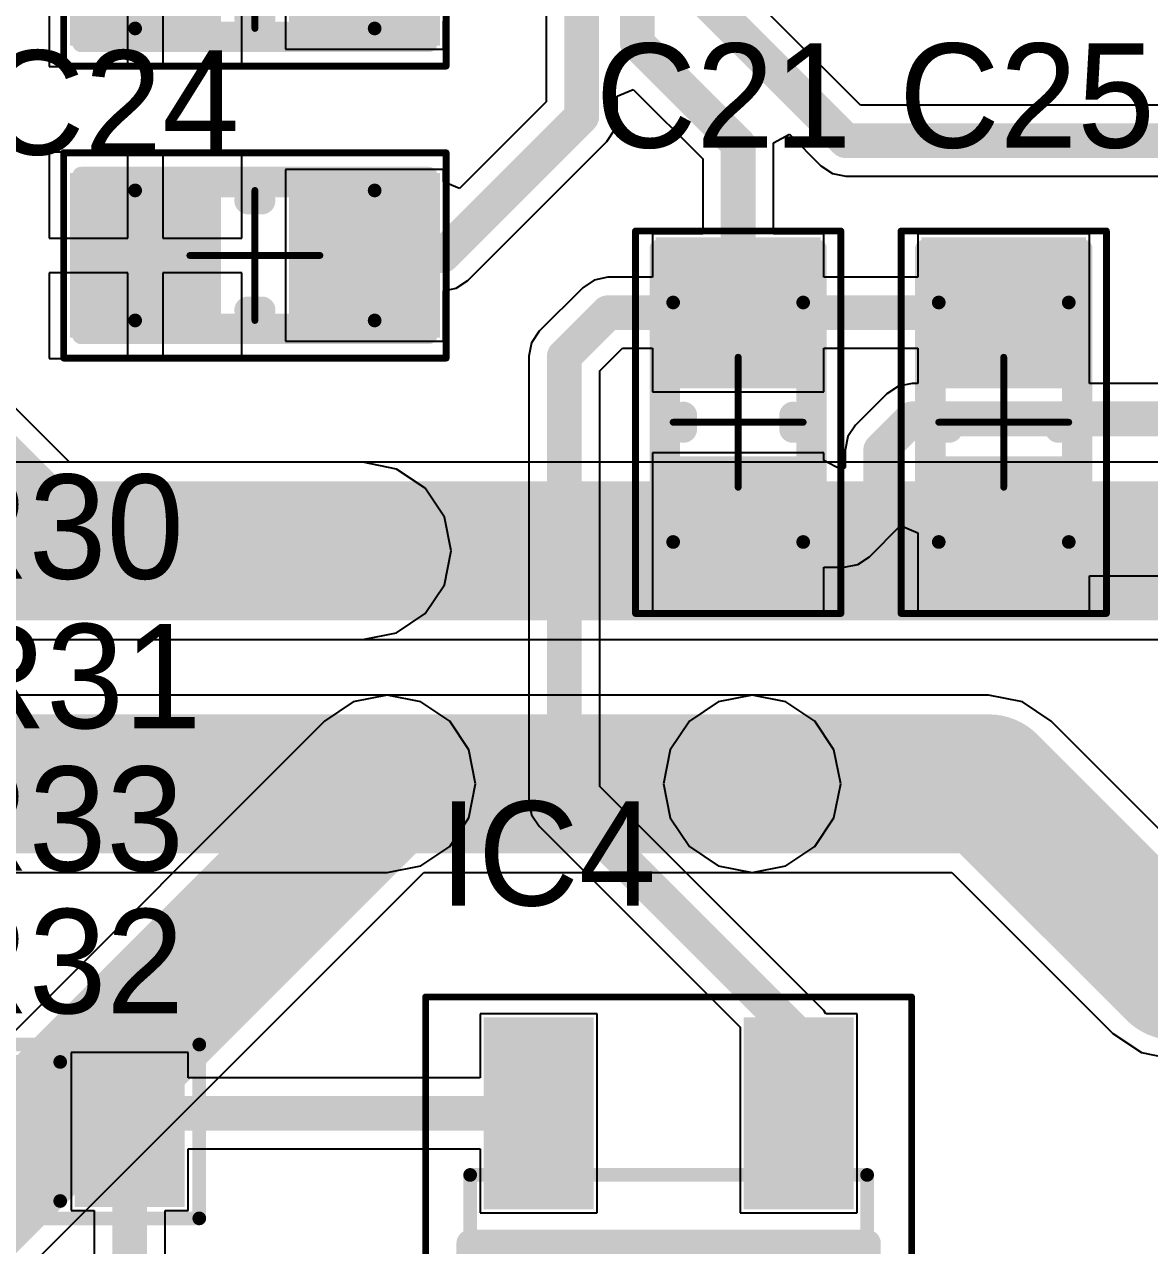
# Model space of a CAD drawing. Header units: millimetres. Extents: x 3.76 to 6.92, y 1.08 to 2.74.
# Drawn here: x 6.0237 to 6.3473, y 1.3102 to 1.6615 of the extents above; entities that cross this region are included whole.
import ezdxf

# ---------------------------------------------------------------- set-up
doc = ezdxf.new("R2010")
doc.units = ezdxf.units.MM
doc.header["$MEASUREMENT"] = 0
for name, color, linetype in [('BottomLayer', 5, 'Continuous'), ('Mechanical13', 56, 'Continuous'), ('Mechanical15', 56, 'Continuous'), ('MultiLayer', 9, 'Continuous'), ('TopLayer', 1, 'Continuous'), ('TopOverlay', 2, 'Continuous'), ('TopPaste', 8, 'Continuous'), ('TopSolder', 216, 'Continuous'), ('ViaHoleLayer', 16, 'Continuous')]:
    doc.layers.add(name, color=color, linetype=linetype)

# ---------------------------------------------------------------- blocks, each defined once
blk = doc.blocks.new('SOT95P280X145_5N_4')
at = {"layer": 'Mechanical13', "const_width": 0.00394}
for points in [[(-0.0315, 0.05709), (0.0315, 0.05709)], [(-0.0315, 0.05709), (-0.0315, -0.05709)], [(0.00591, 0.05709), (-0.0315, 0.01969)], [(0.0315, 0.05709), (0.0315, -0.05709)], [(-0.0315, -0.05709), (0.0315, -0.05709)]]:
    blk.add_lwpolyline(points, dxfattribs=at)
at = {"layer": 'Mechanical13', "const_width": 0.00197}
for points in [[(-0.03248, 0.05709, 1), (-0.03051, 0.05709, 1)], [(-0.03248, 0.05709, 1), (-0.03051, 0.05709, 1)], [(0.00492, 0.05709, 1), (0.00689, 0.05709, 1)], [(0.03051, 0.05709, 1), (0.03248, 0.05709, 1)], [(0.03051, 0.05709, 1), (0.03248, 0.05709, 1)], [(-0.03248, 0.01969, 1), (-0.03051, 0.01969, 1)], [(-0.03248, -0.05709, 1), (-0.03051, -0.05709, 1)], [(-0.03248, -0.05709, 1), (-0.03051, -0.05709, 1)], [(0.03051, -0.05709, 1), (0.03248, -0.05709, 1)], [(0.03051, -0.05709, 1), (0.03248, -0.05709, 1)]]:
    blk.add_lwpolyline(points, format="xyb", close=True, dxfattribs=at)
at = {"layer": 'Mechanical15', "const_width": 0.00197}
for points in [[(-0.08268, 0.06988), (0.08268, 0.06988)], [(-0.08268, 0.06988), (-0.08268, -0.06988)], [(0.08268, 0.06988), (0.08268, -0.06988)], [(-0.08268, -0.06988), (0.08268, -0.06988)]]:
    blk.add_lwpolyline(points, dxfattribs=at)
at = {"layer": 'Mechanical15', "const_width": 0.000984}
for points in [[(-0.08317, 0.06988, 1), (-0.08219, 0.06988, 1)], [(-0.08317, 0.06988, 1), (-0.08219, 0.06988, 1)], [(0.08219, 0.06988, 1), (0.08317, 0.06988, 1)], [(0.08219, 0.06988, 1), (0.08317, 0.06988, 1)], [(-0.08317, -0.06988, 1), (-0.08219, -0.06988, 1)], [(-0.08317, -0.06988, 1), (-0.08219, -0.06988, 1)], [(0.08219, -0.06988, 1), (0.08317, -0.06988, 1)], [(0.08219, -0.06988, 1), (0.08317, -0.06988, 1)]]:
    blk.add_lwpolyline(points, format="xyb", close=True, dxfattribs=at)
at = {"layer": 'TopLayer'}
for points in [[(-0.07283, 0.02559), (-0.02559, 0.02559), (-0.07283, 0.04921), (-0.02559, 0.04921)], [(0.02559, 0.02559), (0.07283, 0.02559), (0.02559, 0.04921), (0.07283, 0.04921)], [(-0.07283, -0.01181), (-0.02559, -0.01181), (-0.07283, 0.01181), (-0.02559, 0.01181)], [(-0.07283, -0.04921), (-0.02559, -0.04921), (-0.07283, -0.02559), (-0.02559, -0.02559)], [(0.02559, -0.04921), (0.07283, -0.04921), (0.02559, -0.02559), (0.07283, -0.02559)]]:
    blk.add_solid(points, dxfattribs=at)
at = {"layer": 'TopOverlay', "const_width": 0.00787}
for points in [[(-0.07283, 0.05906), (-0.02559, 0.05906)], [(-0.01181, 0.05709), (0.01181, 0.05709)], [(-0.01181, 0.05709), (-0.01181, -0.05709)], [(0.01181, 0.05709), (0.01181, -0.05709)], [(-0.01181, -0.05709), (0.01181, -0.05709)]]:
    blk.add_lwpolyline(points, dxfattribs=at)
at = {"layer": 'TopOverlay', "const_width": 0.00394}
for points in [[(-0.0748, 0.05906, 1), (-0.07087, 0.05906, 1)], [(-0.02756, 0.05906, 1), (-0.02362, 0.05906, 1)], [(-0.01378, 0.05709, 1), (-0.00984, 0.05709, 1)], [(-0.01378, 0.05709, 1), (-0.00984, 0.05709, 1)], [(0.00984, 0.05709, 1), (0.01378, 0.05709, 1)], [(0.00984, 0.05709, 1), (0.01378, 0.05709, 1)], [(-0.01378, -0.05709, 1), (-0.00984, -0.05709, 1)], [(-0.01378, -0.05709, 1), (-0.00984, -0.05709, 1)], [(0.00984, -0.05709, 1), (0.01378, -0.05709, 1)], [(0.00984, -0.05709, 1), (0.01378, -0.05709, 1)]]:
    blk.add_lwpolyline(points, format="xyb", close=True, dxfattribs=at)
at = {"layer": 'TopPaste'}
for points in [[(-0.07283, 0.02559), (-0.02559, 0.02559), (-0.07283, 0.04921), (-0.02559, 0.04921)], [(0.02559, 0.02559), (0.07283, 0.02559), (0.02559, 0.04921), (0.07283, 0.04921)], [(-0.07283, -0.01181), (-0.02559, -0.01181), (-0.07283, 0.01181), (-0.02559, 0.01181)], [(-0.07283, -0.04921), (-0.02559, -0.04921), (-0.07283, -0.02559), (-0.02559, -0.02559)], [(0.02559, -0.04921), (0.07283, -0.04921), (0.02559, -0.02559), (0.07283, -0.02559)]]:
    blk.add_solid(points, dxfattribs=at)
at = {"layer": 'TopSolder'}
for points in [[(-0.07683, 0.02159), (-0.02159, 0.02159), (-0.07683, 0.05321), (-0.02159, 0.05321)], [(0.02159, 0.02159), (0.07683, 0.02159), (0.02159, 0.05321), (0.07683, 0.05321)], [(-0.07683, -0.01581), (-0.02159, -0.01581), (-0.07683, 0.01581), (-0.02159, 0.01581)], [(-0.07683, -0.05321), (-0.02159, -0.05321), (-0.07683, -0.02159), (-0.02159, -0.02159)], [(0.02159, -0.05321), (0.07683, -0.05321), (0.02159, -0.02159), (0.07683, -0.02159)]]:
    blk.add_solid(points, dxfattribs=at)
blk = doc.blocks.new('RES_SMD_0603_13')
at = {"layer": 'TopLayer'}
for points in [[(-0.04681, -0.01772), (-0.02319, -0.01772), (-0.04681, 0.01772), (-0.02319, 0.01772)], [(0.02468, -0.01771), (0.0483, -0.01771), (0.02468, 0.01772), (0.0483, 0.01772)]]:
    blk.add_solid(points, dxfattribs=at)
at = {"layer": 'TopOverlay', "const_width": 0.00394}
for points in [[(0.055, 0.025), (-0.055, 0.025)], [(-0.055, 0.025), (-0.055, -0.025)], [(0.055, 0.025), (0.055, -0.025)], [(0.015, 0.02), (-0.015, 0.02)], [(-0.015, 0.02), (-0.015, -0.02)], [(0.015, 0.02), (0.015, -0.02)], [(0.015, -0.02), (-0.015, -0.02)], [(0.035, -0.025), (-0.055, -0.025)], [(0.055, -0.025), (0.035, -0.025)]]:
    blk.add_lwpolyline(points, dxfattribs=at)
at = {"layer": 'TopOverlay', "const_width": 0.00197}
for points in [[(-0.05599, 0.025, 1), (-0.05402, 0.025, 1)], [(-0.05599, 0.025, 1), (-0.05402, 0.025, 1)], [(0.05401, 0.025, 1), (0.05598, 0.025, 1)], [(0.05401, 0.025, 1), (0.05598, 0.025, 1)], [(-0.01599, 0.02, 1), (-0.01402, 0.02, 1)], [(-0.01599, 0.02, 1), (-0.01402, 0.02, 1)], [(0.01401, 0.02, 1), (0.01598, 0.02, 1)], [(0.01401, 0.02, 1), (0.01598, 0.02, 1)], [(-0.01599, -0.02, 1), (-0.01402, -0.02, 1)], [(-0.01599, -0.02, 1), (-0.01402, -0.02, 1)], [(0.01401, -0.02, 1), (0.01598, -0.02, 1)], [(0.01401, -0.02, 1), (0.01598, -0.02, 1)], [(-0.05599, -0.025, 1), (-0.05402, -0.025, 1)], [(-0.05599, -0.025, 1), (-0.05402, -0.025, 1)], [(0.03401, -0.025, 1), (0.03598, -0.025, 1)], [(0.03401, -0.025, 1), (0.03598, -0.025, 1)], [(0.05401, -0.025, 1), (0.05598, -0.025, 1)], [(0.05401, -0.025, 1), (0.05598, -0.025, 1)]]:
    blk.add_lwpolyline(points, format="xyb", close=True, dxfattribs=at)
at = {"layer": 'TopPaste'}
for points in [[(-0.04681, -0.01772), (-0.02319, -0.01772), (-0.04681, 0.01772), (-0.02319, 0.01772)], [(0.02468, -0.01771), (0.0483, -0.01771), (0.02468, 0.01772), (0.0483, 0.01772)]]:
    blk.add_solid(points, dxfattribs=at)
at = {"layer": 'TopSolder'}
for points in [[(-0.05081, -0.02172), (-0.01919, -0.02172), (-0.05081, 0.02172), (-0.01919, 0.02172)], [(0.02068, -0.02171), (0.0523, -0.02171), (0.02068, 0.02172), (0.0523, 0.02172)]]:
    blk.add_solid(points, dxfattribs=at)
blk = doc.blocks.new('CN_SMD_0603_57')
at = {"layer": 'Mechanical13', "const_width": 0.00394}
for points in [[(-0.03445, -0.0187), (-0.03445, 0.0187)], [(0.03445, 0.0187), (-0.03445, 0.0187)], [(0.03445, -0.0187), (0.03445, 0.0187)], [(0.03445, -0.0187), (-0.03445, -0.0187)]]:
    blk.add_lwpolyline(points, dxfattribs=at)
at = {"layer": 'Mechanical13', "const_width": 0.00197}
for points in [[(-0.03543, 0.0187, 1), (-0.03346, 0.0187, 1)], [(-0.03543, 0.0187, 1), (-0.03346, 0.0187, 1)], [(0.03346, 0.0187, 1), (0.03543, 0.0187, 1)], [(0.03346, 0.0187, 1), (0.03543, 0.0187, 1)], [(-0.03543, -0.0187, 1), (-0.03346, -0.0187, 1)], [(-0.03543, -0.0187, 1), (-0.03346, -0.0187, 1)], [(0.03346, -0.0187, 1), (0.03543, -0.0187, 1)], [(0.03346, -0.0187, 1), (0.03543, -0.0187, 1)]]:
    blk.add_lwpolyline(points, format="xyb", close=True, dxfattribs=at)
at = {"layer": 'Mechanical15', "const_width": 0.00197}
for points in [[(-0.055, -0.02953), (-0.055, 0.02953)], [(0.055, 0.02953), (-0.055, 0.02953)], [(0.055, -0.02953), (0.055, 0.02953)], [(0, -0.0187), (0, 0.0187)], [(0.0187, 0), (-0.0187, 0)], [(0.055, -0.02953), (-0.055, -0.02953)]]:
    blk.add_lwpolyline(points, dxfattribs=at)
at = {"layer": 'Mechanical15', "const_width": 0.000984}
for points in [[(-0.05549, 0.02953, 1), (-0.05451, 0.02953, 1)], [(-0.05549, 0.02953, 1), (-0.05451, 0.02953, 1)], [(0.05451, 0.02953, 1), (0.05549, 0.02953, 1)], [(0.05451, 0.02953, 1), (0.05549, 0.02953, 1)], [(-0.00049, 0.0187, 1), (0.00049, 0.0187, 1)], [(-0.01919, 0, 1), (-0.01821, 0, 1)], [(0.01821, 0, 1), (0.01919, 0, 1)], [(-0.00049, -0.0187, 1), (0.00049, -0.0187, 1)], [(-0.05549, -0.02953, 1), (-0.05451, -0.02953, 1)], [(-0.05549, -0.02953, 1), (-0.05451, -0.02953, 1)], [(0.05451, -0.02953, 1), (0.05549, -0.02953, 1)], [(0.05451, -0.02953, 1), (0.05549, -0.02953, 1)]]:
    blk.add_lwpolyline(points, format="xyb", close=True, dxfattribs=at)
at = {"layer": 'TopLayer'}
for points in [[(-0.01378, -0.01969), (-0.01378, 0.01969), (-0.04921, -0.01969), (-0.04921, 0.01969)], [(0.04921, -0.01969), (0.04921, 0.01969), (0.01378, -0.01969), (0.01378, 0.01969)]]:
    blk.add_solid(points, dxfattribs=at)
at = {"layer": 'TopOverlay'}
for points, const_width in [([(-0.05, -0.023), (-0.05, 0.023)], 0.005), ([(0.05, 0.023), (-0.05, 0.023)], 0.005), ([(0.05, -0.023), (0.05, 0.023)], 0.005), ([(0.00197, 0.01575), (-0.00197, 0.01575)], 0.00787), ([(0.00197, -0.01575), (-0.00197, -0.01575)], 0.00787), ([(0.05, -0.023), (-0.05, -0.023)], 0.005)]:
    blk.add_lwpolyline(points, dxfattribs=dict(at, const_width=const_width))
for points, const_width in [([(-0.05125, 0.023, 1), (-0.04875, 0.023, 1)], 0.0025), ([(-0.05125, 0.023, 1), (-0.04875, 0.023, 1)], 0.0025), ([(0.04875, 0.023, 1), (0.05125, 0.023, 1)], 0.0025), ([(0.04875, 0.023, 1), (0.05125, 0.023, 1)], 0.0025), ([(-0.00394, 0.01575, 1), (0, 0.01575, 1)], 0.00394), ([(0, 0.01575, 1), (0.00394, 0.01575, 1)], 0.00394), ([(-0.00394, -0.01575, 1), (0, -0.01575, 1)], 0.00394), ([(0, -0.01575, 1), (0.00394, -0.01575, 1)], 0.00394), ([(-0.05125, -0.023, 1), (-0.04875, -0.023, 1)], 0.0025), ([(-0.05125, -0.023, 1), (-0.04875, -0.023, 1)], 0.0025), ([(0.04875, -0.023, 1), (0.05125, -0.023, 1)], 0.0025), ([(0.04875, -0.023, 1), (0.05125, -0.023, 1)], 0.0025)]:
    blk.add_lwpolyline(points, format="xyb", close=True, dxfattribs=dict(at, const_width=const_width))
at = {"layer": 'TopPaste'}
for points in [[(-0.01378, -0.01969), (-0.01378, 0.01969), (-0.04921, -0.01969), (-0.04921, 0.01969)], [(0.04921, -0.01969), (0.04921, 0.01969), (0.01378, -0.01969), (0.01378, 0.01969)]]:
    blk.add_solid(points, dxfattribs=at)
at = {"layer": 'TopSolder'}
for points in [[(-0.00978, -0.02369), (-0.00978, 0.02369), (-0.05321, -0.02369), (-0.05321, 0.02369)], [(0.05321, -0.02369), (0.05321, 0.02369), (0.00978, -0.02369), (0.00978, 0.02369)]]:
    blk.add_solid(points, dxfattribs=at)
blk = doc.blocks.new('CN_SMD_0603_58')
at = {"layer": 'Mechanical13', "const_width": 0.00394}
for points in [[(-0.03445, 0.0187), (-0.03445, -0.0187)], [(0.03445, 0.0187), (-0.03445, 0.0187)], [(0.03445, 0.0187), (0.03445, -0.0187)], [(0.03445, -0.0187), (-0.03445, -0.0187)]]:
    blk.add_lwpolyline(points, dxfattribs=at)
at = {"layer": 'Mechanical13', "const_width": 0.00197}
for points in [[(-0.03543, 0.0187, 1), (-0.03346, 0.0187, 1)], [(-0.03543, 0.0187, 1), (-0.03346, 0.0187, 1)], [(0.03346, 0.0187, 1), (0.03543, 0.0187, 1)], [(0.03346, 0.0187, 1), (0.03543, 0.0187, 1)], [(-0.03543, -0.0187, 1), (-0.03346, -0.0187, 1)], [(-0.03543, -0.0187, 1), (-0.03346, -0.0187, 1)], [(0.03346, -0.0187, 1), (0.03543, -0.0187, 1)], [(0.03346, -0.0187, 1), (0.03543, -0.0187, 1)]]:
    blk.add_lwpolyline(points, format="xyb", close=True, dxfattribs=at)
at = {"layer": 'Mechanical15', "const_width": 0.00197}
for points in [[(-0.055, 0.02953), (-0.055, -0.02953)], [(0.055, 0.02953), (-0.055, 0.02953)], [(0.055, 0.02953), (0.055, -0.02953)], [(0, 0.0187), (0, -0.0187)], [(0.0187, 0), (-0.0187, 0)], [(0.055, -0.02953), (-0.055, -0.02953)]]:
    blk.add_lwpolyline(points, dxfattribs=at)
at = {"layer": 'Mechanical15', "const_width": 0.000984}
for points in [[(-0.05549, 0.02953, 1), (-0.05451, 0.02953, 1)], [(-0.05549, 0.02953, 1), (-0.05451, 0.02953, 1)], [(0.05451, 0.02953, 1), (0.05549, 0.02953, 1)], [(0.05451, 0.02953, 1), (0.05549, 0.02953, 1)], [(-0.00049, 0.0187, 1), (0.00049, 0.0187, 1)], [(-0.01919, 0, 1), (-0.01821, 0, 1)], [(0.01821, 0, 1), (0.01919, 0, 1)], [(-0.00049, -0.0187, 1), (0.00049, -0.0187, 1)], [(-0.05549, -0.02953, 1), (-0.05451, -0.02953, 1)], [(-0.05549, -0.02953, 1), (-0.05451, -0.02953, 1)], [(0.05451, -0.02953, 1), (0.05549, -0.02953, 1)], [(0.05451, -0.02953, 1), (0.05549, -0.02953, 1)]]:
    blk.add_lwpolyline(points, format="xyb", close=True, dxfattribs=at)
at = {"layer": 'TopLayer'}
for points in [[(-0.01378, -0.01969), (-0.01378, 0.01969), (-0.04921, -0.01969), (-0.04921, 0.01969)], [(0.04921, -0.01969), (0.04921, 0.01969), (0.01378, -0.01969), (0.01378, 0.01969)]]:
    blk.add_solid(points, dxfattribs=at)
at = {"layer": 'TopOverlay'}
for points, const_width in [([(-0.05, 0.023), (-0.05, -0.023)], 0.005), ([(0.05, 0.023), (-0.05, 0.023)], 0.005), ([(0.05, 0.023), (0.05, -0.023)], 0.005), ([(0.00197, 0.01575), (-0.00197, 0.01575)], 0.00787), ([(0.00197, -0.01575), (-0.00197, -0.01575)], 0.00787), ([(0.05, -0.023), (-0.05, -0.023)], 0.005)]:
    blk.add_lwpolyline(points, dxfattribs=dict(at, const_width=const_width))
for points, const_width in [([(-0.05125, 0.023, 1), (-0.04875, 0.023, 1)], 0.0025), ([(-0.05125, 0.023, 1), (-0.04875, 0.023, 1)], 0.0025), ([(0.04875, 0.023, 1), (0.05125, 0.023, 1)], 0.0025), ([(0.04875, 0.023, 1), (0.05125, 0.023, 1)], 0.0025), ([(-0.00394, 0.01575, 1), (0, 0.01575, 1)], 0.00394), ([(0, 0.01575, 1), (0.00394, 0.01575, 1)], 0.00394), ([(-0.00394, -0.01575, 1), (0, -0.01575, 1)], 0.00394), ([(0, -0.01575, 1), (0.00394, -0.01575, 1)], 0.00394), ([(-0.05125, -0.023, 1), (-0.04875, -0.023, 1)], 0.0025), ([(-0.05125, -0.023, 1), (-0.04875, -0.023, 1)], 0.0025), ([(0.04875, -0.023, 1), (0.05125, -0.023, 1)], 0.0025), ([(0.04875, -0.023, 1), (0.05125, -0.023, 1)], 0.0025)]:
    blk.add_lwpolyline(points, format="xyb", close=True, dxfattribs=dict(at, const_width=const_width))
at = {"layer": 'TopPaste'}
for points in [[(-0.01378, -0.01969), (-0.01378, 0.01969), (-0.04921, -0.01969), (-0.04921, 0.01969)], [(0.04921, -0.01969), (0.04921, 0.01969), (0.01378, -0.01969), (0.01378, 0.01969)]]:
    blk.add_solid(points, dxfattribs=at)
at = {"layer": 'TopSolder'}
for points in [[(-0.00978, -0.02369), (-0.00978, 0.02369), (-0.05321, -0.02369), (-0.05321, 0.02369)], [(0.05321, -0.02369), (0.05321, 0.02369), (0.00978, -0.02369), (0.00978, 0.02369)]]:
    blk.add_solid(points, dxfattribs=at)
blk = doc.blocks.new('CN_SMD_0603_59')
at = {"layer": 'Mechanical13', "const_width": 0.00394}
for points in [[(-0.03445, 0.0187), (-0.03445, -0.0187)], [(0.03445, 0.0187), (-0.03445, 0.0187)], [(0.03445, 0.0187), (0.03445, -0.0187)], [(0.03445, -0.0187), (-0.03445, -0.0187)]]:
    blk.add_lwpolyline(points, dxfattribs=at)
at = {"layer": 'Mechanical13', "const_width": 0.00197}
for points in [[(-0.03543, 0.0187, 1), (-0.03346, 0.0187, 1)], [(-0.03543, 0.0187, 1), (-0.03346, 0.0187, 1)], [(0.03346, 0.0187, 1), (0.03543, 0.0187, 1)], [(0.03346, 0.0187, 1), (0.03543, 0.0187, 1)], [(-0.03543, -0.0187, 1), (-0.03346, -0.0187, 1)], [(-0.03543, -0.0187, 1), (-0.03346, -0.0187, 1)], [(0.03346, -0.0187, 1), (0.03543, -0.0187, 1)], [(0.03346, -0.0187, 1), (0.03543, -0.0187, 1)]]:
    blk.add_lwpolyline(points, format="xyb", close=True, dxfattribs=at)
at = {"layer": 'Mechanical15', "const_width": 0.00197}
for points in [[(-0.055, 0.02953), (-0.055, -0.02953)], [(0.055, 0.02953), (-0.055, 0.02953)], [(0.055, 0.02953), (0.055, -0.02953)], [(0, 0.0187), (0, -0.0187)], [(0.0187, 0), (-0.0187, 0)], [(0.055, -0.02953), (-0.055, -0.02953)]]:
    blk.add_lwpolyline(points, dxfattribs=at)
at = {"layer": 'Mechanical15', "const_width": 0.000984}
for points in [[(-0.05549, 0.02953, 1), (-0.05451, 0.02953, 1)], [(-0.05549, 0.02953, 1), (-0.05451, 0.02953, 1)], [(0.05451, 0.02953, 1), (0.05549, 0.02953, 1)], [(0.05451, 0.02953, 1), (0.05549, 0.02953, 1)], [(-0.00049, 0.0187, 1), (0.00049, 0.0187, 1)], [(-0.01919, 0, 1), (-0.01821, 0, 1)], [(0.01821, 0, 1), (0.01919, 0, 1)], [(-0.00049, -0.0187, 1), (0.00049, -0.0187, 1)], [(-0.05549, -0.02953, 1), (-0.05451, -0.02953, 1)], [(-0.05549, -0.02953, 1), (-0.05451, -0.02953, 1)], [(0.05451, -0.02953, 1), (0.05549, -0.02953, 1)], [(0.05451, -0.02953, 1), (0.05549, -0.02953, 1)]]:
    blk.add_lwpolyline(points, format="xyb", close=True, dxfattribs=at)
at = {"layer": 'TopLayer'}
for points in [[(-0.01378, -0.01969), (-0.01378, 0.01969), (-0.04921, -0.01969), (-0.04921, 0.01969)], [(0.04921, -0.01969), (0.04921, 0.01969), (0.01378, -0.01969), (0.01378, 0.01969)]]:
    blk.add_solid(points, dxfattribs=at)
at = {"layer": 'TopOverlay'}
for points, const_width in [([(-0.05, 0.023), (-0.05, -0.023)], 0.005), ([(0.05, 0.023), (-0.05, 0.023)], 0.005), ([(0.05, 0.023), (0.05, -0.023)], 0.005), ([(0.00197, 0.01575), (-0.00197, 0.01575)], 0.00787), ([(0.00197, -0.01575), (-0.00197, -0.01575)], 0.00787), ([(0.05, -0.023), (-0.05, -0.023)], 0.005)]:
    blk.add_lwpolyline(points, dxfattribs=dict(at, const_width=const_width))
for points, const_width in [([(-0.05125, 0.023, 1), (-0.04875, 0.023, 1)], 0.0025), ([(-0.05125, 0.023, 1), (-0.04875, 0.023, 1)], 0.0025), ([(0.04875, 0.023, 1), (0.05125, 0.023, 1)], 0.0025), ([(0.04875, 0.023, 1), (0.05125, 0.023, 1)], 0.0025), ([(-0.00394, 0.01575, 1), (0, 0.01575, 1)], 0.00394), ([(0, 0.01575, 1), (0.00394, 0.01575, 1)], 0.00394), ([(-0.00394, -0.01575, 1), (0, -0.01575, 1)], 0.00394), ([(0, -0.01575, 1), (0.00394, -0.01575, 1)], 0.00394), ([(-0.05125, -0.023, 1), (-0.04875, -0.023, 1)], 0.0025), ([(-0.05125, -0.023, 1), (-0.04875, -0.023, 1)], 0.0025), ([(0.04875, -0.023, 1), (0.05125, -0.023, 1)], 0.0025), ([(0.04875, -0.023, 1), (0.05125, -0.023, 1)], 0.0025)]:
    blk.add_lwpolyline(points, format="xyb", close=True, dxfattribs=dict(at, const_width=const_width))
at = {"layer": 'TopPaste'}
for points in [[(-0.01378, -0.01969), (-0.01378, 0.01969), (-0.04921, -0.01969), (-0.04921, 0.01969)], [(0.04921, -0.01969), (0.04921, 0.01969), (0.01378, -0.01969), (0.01378, 0.01969)]]:
    blk.add_solid(points, dxfattribs=at)
at = {"layer": 'TopSolder'}
for points in [[(-0.00978, -0.02369), (-0.00978, 0.02369), (-0.05321, -0.02369), (-0.05321, 0.02369)], [(0.05321, -0.02369), (0.05321, 0.02369), (0.00978, -0.02369), (0.00978, 0.02369)]]:
    blk.add_solid(points, dxfattribs=at)
blk = doc.blocks.new('CN_SMD_0603_61')
at = {"layer": 'Mechanical13', "const_width": 0.00394}
for points in [[(-0.03445, -0.0187), (-0.03445, 0.0187)], [(0.03445, 0.0187), (-0.03445, 0.0187)], [(0.03445, -0.0187), (0.03445, 0.0187)], [(0.03445, -0.0187), (-0.03445, -0.0187)]]:
    blk.add_lwpolyline(points, dxfattribs=at)
at = {"layer": 'Mechanical13', "const_width": 0.00197}
for points in [[(-0.03543, 0.0187, 1), (-0.03346, 0.0187, 1)], [(-0.03543, 0.0187, 1), (-0.03346, 0.0187, 1)], [(0.03346, 0.0187, 1), (0.03543, 0.0187, 1)], [(0.03346, 0.0187, 1), (0.03543, 0.0187, 1)], [(-0.03543, -0.0187, 1), (-0.03346, -0.0187, 1)], [(-0.03543, -0.0187, 1), (-0.03346, -0.0187, 1)], [(0.03346, -0.0187, 1), (0.03543, -0.0187, 1)], [(0.03346, -0.0187, 1), (0.03543, -0.0187, 1)]]:
    blk.add_lwpolyline(points, format="xyb", close=True, dxfattribs=at)
at = {"layer": 'Mechanical15', "const_width": 0.00197}
for points in [[(-0.055, -0.02953), (-0.055, 0.02953)], [(0.055, 0.02953), (-0.055, 0.02953)], [(0.055, -0.02953), (0.055, 0.02953)], [(0, -0.0187), (0, 0.0187)], [(0.0187, 0), (-0.0187, 0)], [(0.055, -0.02953), (-0.055, -0.02953)]]:
    blk.add_lwpolyline(points, dxfattribs=at)
at = {"layer": 'Mechanical15', "const_width": 0.000984}
for points in [[(-0.05549, 0.02953, 1), (-0.05451, 0.02953, 1)], [(-0.05549, 0.02953, 1), (-0.05451, 0.02953, 1)], [(0.05451, 0.02953, 1), (0.05549, 0.02953, 1)], [(0.05451, 0.02953, 1), (0.05549, 0.02953, 1)], [(-0.00049, 0.0187, 1), (0.00049, 0.0187, 1)], [(-0.01919, 0, 1), (-0.01821, 0, 1)], [(0.01821, 0, 1), (0.01919, 0, 1)], [(-0.00049, -0.0187, 1), (0.00049, -0.0187, 1)], [(-0.05549, -0.02953, 1), (-0.05451, -0.02953, 1)], [(-0.05549, -0.02953, 1), (-0.05451, -0.02953, 1)], [(0.05451, -0.02953, 1), (0.05549, -0.02953, 1)], [(0.05451, -0.02953, 1), (0.05549, -0.02953, 1)]]:
    blk.add_lwpolyline(points, format="xyb", close=True, dxfattribs=at)
at = {"layer": 'TopLayer'}
for points in [[(-0.01378, -0.01969), (-0.01378, 0.01969), (-0.04921, -0.01969), (-0.04921, 0.01969)], [(0.04921, -0.01969), (0.04921, 0.01969), (0.01378, -0.01969), (0.01378, 0.01969)]]:
    blk.add_solid(points, dxfattribs=at)
at = {"layer": 'TopOverlay'}
for points, const_width in [([(-0.05, -0.023), (-0.05, 0.023)], 0.005), ([(0.05, 0.023), (-0.05, 0.023)], 0.005), ([(0.05, -0.023), (0.05, 0.023)], 0.005), ([(0.00197, 0.01575), (-0.00197, 0.01575)], 0.00787), ([(0.00197, -0.01575), (-0.00197, -0.01575)], 0.00787), ([(0.05, -0.023), (-0.05, -0.023)], 0.005)]:
    blk.add_lwpolyline(points, dxfattribs=dict(at, const_width=const_width))
for points, const_width in [([(-0.05125, 0.023, 1), (-0.04875, 0.023, 1)], 0.0025), ([(-0.05125, 0.023, 1), (-0.04875, 0.023, 1)], 0.0025), ([(0.04875, 0.023, 1), (0.05125, 0.023, 1)], 0.0025), ([(0.04875, 0.023, 1), (0.05125, 0.023, 1)], 0.0025), ([(-0.00394, 0.01575, 1), (0, 0.01575, 1)], 0.00394), ([(0, 0.01575, 1), (0.00394, 0.01575, 1)], 0.00394), ([(-0.00394, -0.01575, 1), (0, -0.01575, 1)], 0.00394), ([(0, -0.01575, 1), (0.00394, -0.01575, 1)], 0.00394), ([(-0.05125, -0.023, 1), (-0.04875, -0.023, 1)], 0.0025), ([(-0.05125, -0.023, 1), (-0.04875, -0.023, 1)], 0.0025), ([(0.04875, -0.023, 1), (0.05125, -0.023, 1)], 0.0025), ([(0.04875, -0.023, 1), (0.05125, -0.023, 1)], 0.0025)]:
    blk.add_lwpolyline(points, format="xyb", close=True, dxfattribs=dict(at, const_width=const_width))
at = {"layer": 'TopPaste'}
for points in [[(-0.01378, -0.01969), (-0.01378, 0.01969), (-0.04921, -0.01969), (-0.04921, 0.01969)], [(0.04921, -0.01969), (0.04921, 0.01969), (0.01378, -0.01969), (0.01378, 0.01969)]]:
    blk.add_solid(points, dxfattribs=at)
at = {"layer": 'TopSolder'}
for points in [[(-0.00978, -0.02369), (-0.00978, 0.02369), (-0.05321, -0.02369), (-0.05321, 0.02369)], [(0.05321, -0.02369), (0.05321, 0.02369), (0.00978, -0.02369), (0.00978, 0.02369)]]:
    blk.add_solid(points, dxfattribs=at)

msp = doc.modelspace()

# ---------------------------------------------------------------- linework, layer by layer
at = {"layer": 'BottomLayer'}
for p, q in [((6.38044, 1.53549), (6.00219, 1.53549)), ((6.01056, 1.48451), (6.391, 1.48451)), ((6.128, 1.46849), (6.11825, 1.46655)), ((6.233, 1.46849), (6.128, 1.46849)), ((6.24275, 1.46655), (6.233, 1.46849)), ((6.11825, 1.46655), (6.10998, 1.46102)), ((6.25102, 1.46102), (6.24275, 1.46655)), ((6.10998, 1.46102), (5.97598, 1.32702)), ((6.25655, 1.45275), (6.25102, 1.46102)), ((6.25849, 1.443), (6.25655, 1.45275)), ((6.25655, 1.43325), (6.25849, 1.443)), ((6.25102, 1.42498), (6.25655, 1.43325)), ((6.24275, 1.41945), (6.25102, 1.42498)), ((6.233, 1.41751), (6.24275, 1.41945)), ((6.01949, 1.29844), (6.13856, 1.41751)), ((6.13856, 1.41751), (6.233, 1.41751))]:
    msp.add_line(p, q, dxfattribs=at)
at = {"layer": 'BottomLayer', "const_width": 0.04}
for points in [[(6, 1.51), (6.121, 1.51)], [(6.121, 1.51), (6.391, 1.51)], [(5.994, 1.309), (6.128, 1.443)], [(6.128, 1.443), (6.233, 1.443)]]:
    msp.add_lwpolyline(points, dxfattribs=at)
at = {"layer": 'BottomLayer'}
for points, const_width in [([(6.111, 1.51, 1), (6.131, 1.51, 1)], 0.02), ([(6.111, 1.51, 1), (6.131, 1.51, 1)], 0.02), ([(6.11475, 1.51, 1), (6.12725, 1.51, 1)], 0.0125), ([(6.118, 1.443, 1), (6.138, 1.443, 1)], 0.02), ([(6.118, 1.443, 1), (6.138, 1.443, 1)], 0.02), ([(6.223, 1.443, 1), (6.243, 1.443, 1)], 0.02), ([(6.12175, 1.443, 1), (6.13425, 1.443, 1)], 0.0125), ([(6.22675, 1.443, 1), (6.23925, 1.443, 1)], 0.0125)]:
    msp.add_lwpolyline(points, format="xyb", close=True, dxfattribs=dict(at, const_width=const_width))
at = {"layer": 'MultiLayer', "const_width": 0.0125}
for points in [[(6.11475, 1.51, 1), (6.12725, 1.51, 1)], [(6.12175, 1.443, 1), (6.13425, 1.443, 1)], [(6.22675, 1.443, 1), (6.23925, 1.443, 1)]]:
    msp.add_lwpolyline(points, format="xyb", close=True, dxfattribs=at)
at = {"layer": 'TopLayer'}
for p, q in [((6.09878, 1.70369), (6.09878, 1.65432)), ((6.26422, 1.6382), (6.2262, 1.67622)), ((6.03079, 1.674), (6.03079, 1.64932)), ((6.0535, 1.64932), (6.0535, 1.674)), ((6.0635, 1.674), (6.0635, 1.64932)), ((6.08622, 1.64932), (6.08622, 1.674)), ((6.1738, 1.66815), (6.1738, 1.63922)), ((6.14421, 1.65432), (6.14421, 1.66236)), ((6.09878, 1.65432), (6.14421, 1.65432)), ((6.03079, 1.64932), (6.0535, 1.64932)), ((6.0635, 1.64932), (6.08622, 1.64932)), ((6.1942, 1.64085), (6.19882, 1.64277)), ((6.1942, 1.635), (6.1942, 1.64085)), ((6.19882, 1.64277), (6.2188, 1.62278)), ((6.1738, 1.63922), (6.14883, 1.61425)), ((6.364, 1.6382), (6.26422, 1.6382)), ((6.19342, 1.6311), (6.1942, 1.635)), ((6.19121, 1.62779), (6.19342, 1.6311)), ((6.15121, 1.58779), (6.19121, 1.62779)), ((6.23912, 1.62739), (6.24373, 1.62985)), ((6.2392, 1.627), (6.23912, 1.62739)), ((6.2392, 1.60123), (6.2392, 1.627)), ((6.24373, 1.62985), (6.25279, 1.62079)), ((6.0535, 1.62468), (6.03079, 1.62468)), ((6.03079, 1.62468), (6.03079, 1.6)), ((6.0535, 1.6), (6.0535, 1.62468)), ((6.08622, 1.62468), (6.0635, 1.62468)), ((6.0635, 1.62468), (6.0635, 1.6)), ((6.08622, 1.6), (6.08622, 1.62468)), ((6.14421, 1.61969), (6.09878, 1.61969)), ((6.09878, 1.61969), (6.09878, 1.57031)), ((6.14421, 1.61616), (6.14421, 1.61969)), ((6.2188, 1.62278), (6.2188, 1.60123)), ((6.25279, 1.62079), (6.2561, 1.61858)), ((6.14883, 1.61425), (6.14421, 1.61616)), ((6.2561, 1.61858), (6.26, 1.6178)), ((6.26, 1.6178), (6.35978, 1.6178)), ((6.03079, 1.6), (6.0535, 1.6)), ((6.0635, 1.6), (6.08622, 1.6)), ((6.2188, 1.60123), (6.20432, 1.60123)), ((6.20432, 1.60123), (6.20432, 1.58871)), ((6.25368, 1.60123), (6.2392, 1.60123)), ((6.25368, 1.58871), (6.25368, 1.60123)), ((6.33007, 1.60123), (6.2807, 1.60123)), ((6.2807, 1.60123), (6.2807, 1.58871)), ((6.33007, 1.5582), (6.33007, 1.60123)), ((6.03668, 1.53549), (5.9784, 1.59377)), ((6.0535, 1.59), (6.03079, 1.59)), ((6.03079, 1.59), (6.03079, 1.56532)), ((6.0535, 1.56532), (6.0535, 1.59)), ((6.08622, 1.59), (6.0635, 1.59)), ((6.0635, 1.59), (6.0635, 1.56532)), ((6.08622, 1.56532), (6.08622, 1.59)), ((6.18761, 1.58793), (6.18431, 1.58572)), ((6.19151, 1.58871), (6.18761, 1.58793)), ((6.20432, 1.58871), (6.19151, 1.58871)), ((6.2807, 1.58871), (6.25368, 1.58871)), ((6.14421, 1.58485), (6.1479, 1.58558)), ((6.14421, 1.57031), (6.14421, 1.58485)), ((6.1479, 1.58558), (6.15121, 1.58779)), ((6.18431, 1.58572), (6.17179, 1.57321)), ((6.09878, 1.57031), (6.14421, 1.57031)), ((6.17179, 1.57321), (6.16958, 1.5699)), ((6.16958, 1.5699), (6.1688, 1.566)), ((6.1892, 1.56178), (6.19574, 1.56832)), ((6.19574, 1.56832), (6.20432, 1.56832)), ((6.20432, 1.56832), (6.20432, 1.5558)), ((6.25368, 1.5558), (6.25368, 1.56832)), ((6.25368, 1.56832), (6.2807, 1.56832)), ((6.2807, 1.56832), (6.2807, 1.5582)), ((6.03079, 1.56532), (6.0535, 1.56532)), ((6.0635, 1.56532), (6.08622, 1.56532)), ((6.1688, 1.566), (6.1688, 1.438)), ((6.1892, 1.44222), (6.1892, 1.56178)), ((6.2751, 1.55742), (6.27179, 1.55521)), ((6.279, 1.5582), (6.2751, 1.55742)), ((6.2807, 1.5582), (6.279, 1.5582)), ((6.35778, 1.5582), (6.33007, 1.5582)), ((6.20432, 1.5558), (6.25368, 1.5558)), ((6.27179, 1.55521), (6.26279, 1.54621)), ((6.26279, 1.54621), (6.26058, 1.5429)), ((6.26058, 1.5429), (6.2598, 1.539)), ((6.2598, 1.539), (6.2598, 1.53405)), ((6.121, 1.53549), (6.03668, 1.53549)), ((6.13075, 1.53355), (6.121, 1.53549)), ((6.25368, 1.53824), (6.20432, 1.53824)), ((6.20432, 1.53824), (6.20432, 1.49281)), ((6.25368, 1.53598), (6.25368, 1.53824)), ((6.25868, 1.5333), (6.25368, 1.53598)), ((6.13902, 1.52802), (6.13075, 1.53355)), ((6.2598, 1.53405), (6.25868, 1.5333)), ((6.14455, 1.51975), (6.13902, 1.52802)), ((6.14649, 1.51), (6.14455, 1.51975)), ((6.26673, 1.50831), (6.2757, 1.51728)), ((6.2757, 1.51728), (6.2807, 1.51521)), ((6.2807, 1.51521), (6.2807, 1.49281)), ((6.14455, 1.50025), (6.14649, 1.51)), ((6.26342, 1.5061), (6.26673, 1.50831)), ((6.25368, 1.49281), (6.25368, 1.50533)), ((6.25368, 1.50533), (6.25952, 1.50533)), ((6.25952, 1.50533), (6.26342, 1.5061)), ((6.13902, 1.49198), (6.14455, 1.50025)), ((6.33007, 1.49281), (6.33007, 1.50281)), ((6.33007, 1.50281), (6.35551, 1.50281)), ((6.13075, 1.48645), (6.13902, 1.49198)), ((6.20432, 1.49281), (6.25368, 1.49281)), ((6.2807, 1.49281), (6.33007, 1.49281)), ((6.01637, 1.48645), (6.02613, 1.48451)), ((6.121, 1.48451), (6.13075, 1.48645)), ((6.02613, 1.48451), (6.121, 1.48451)), ((6.128, 1.46849), (5.96356, 1.46849)), ((6.13775, 1.46655), (6.128, 1.46849)), ((6.233, 1.46849), (6.22325, 1.46655)), ((6.301, 1.46849), (6.233, 1.46849)), ((6.31075, 1.46655), (6.301, 1.46849)), ((6.14602, 1.46102), (6.13775, 1.46655)), ((6.22325, 1.46655), (6.21498, 1.46102)), ((6.31902, 1.46102), (6.31075, 1.46655)), ((6.15155, 1.45275), (6.14602, 1.46102)), ((6.21498, 1.46102), (6.20945, 1.45275)), ((6.36532, 1.41473), (6.31902, 1.46102)), ((6.15349, 1.443), (6.15155, 1.45275)), ((6.20945, 1.45275), (6.20751, 1.443)), ((6.15155, 1.43325), (6.15349, 1.443)), ((6.25361, 1.37781), (6.1892, 1.44222)), ((6.20751, 1.443), (6.20945, 1.43325)), ((6.1688, 1.438), (6.16958, 1.4341)), ((6.14602, 1.42498), (6.15155, 1.43325)), ((6.16958, 1.4341), (6.17179, 1.43079)), ((6.20945, 1.43325), (6.21498, 1.42498)), ((6.17179, 1.43079), (6.22959, 1.37299)), ((6.13775, 1.41945), (6.14602, 1.42498)), ((6.21498, 1.42498), (6.22325, 1.41945)), ((6.128, 1.41751), (6.13775, 1.41945)), ((6.22325, 1.41945), (6.233, 1.41751)), ((5.97565, 1.41751), (6.128, 1.41751)), ((6.233, 1.41751), (6.29044, 1.41751)), ((6.29044, 1.41751), (6.33674, 1.37121)), ((6.25426, 1.37683), (6.25361, 1.37781)), ((6.18841, 1.37683), (6.15479, 1.37683)), ((6.15479, 1.37683), (6.15479, 1.35841)), ((6.18841, 1.31959), (6.18841, 1.37683)), ((6.26321, 1.37683), (6.25426, 1.37683)), ((6.26321, 1.31959), (6.26321, 1.37683)), ((6.22959, 1.37299), (6.22959, 1.31959)), ((6.33674, 1.37121), (6.34501, 1.36569)), ((6.07081, 1.36572), (6.03719, 1.36572)), ((6.03719, 1.36572), (6.03719, 1.32028)), ((6.07081, 1.35841), (6.07081, 1.36572)), ((6.34501, 1.36569), (6.35476, 1.36375)), ((6.15479, 1.35841), (6.07081, 1.35841)), ((6.07081, 1.32028), (6.07081, 1.33802)), ((6.07081, 1.33802), (6.15479, 1.33802)), ((6.15479, 1.33802), (6.15479, 1.31959)), ((6.03719, 1.32028), (6.0438, 1.32028)), ((6.0438, 1.32028), (6.0438, 1.29572)), ((6.0642, 1.29572), (6.0642, 1.32028)), ((6.0642, 1.32028), (6.07081, 1.32028)), ((6.15479, 1.31959), (6.18841, 1.31959)), ((6.22959, 1.31959), (6.26321, 1.31959))]:
    msp.add_line(p, q, dxfattribs=at)
for points, const_width in [([(6.184, 1.635), (6.184, 1.74)], 0.01), ([(6.2, 1.656), (6.2, 1.727)], 0.01), ([(6.216, 1.672), (6.26, 1.628)], 0.01), ([(6.2, 1.656), (6.229, 1.627)], 0.01), ([(6.144, 1.595), (6.184, 1.635)], 0.01), ([(6.229, 1.57851), (6.229, 1.627)], 0.01), ([(6.26, 1.628), (6.364, 1.628)], 0.01), ([(5.93898, 1.59714), (6.02613, 1.51)], 0.04), ([(6.1215, 1.595), (6.144, 1.595)], 0.01), ([(6.179, 1.566), (6.19151, 1.57851)], 0.01), ([(6.19151, 1.57851), (6.229, 1.57851)], 0.01), ([(6.229, 1.57851), (6.30539, 1.57851)], 0.01), ([(6.179, 1.438), (6.179, 1.566)], 0.01), ([(6.27, 1.539), (6.279, 1.548)], 0.01), ([(6.279, 1.548), (6.362, 1.548)], 0.01), ([(6.27, 1.526), (6.27, 1.539)], 0.01), ([(6.02613, 1.51), (6.121, 1.51)], 0.04), ([(6.25952, 1.51552), (6.27, 1.526)], 0.01), ([(6.229, 1.51552), (6.25952, 1.51552)], 0.01), ([(6.30539, 1.51552), (6.30791, 1.513)], 0.01), ([(6.30791, 1.513), (6.37823, 1.513)], 0.01), ([(5.953, 1.443), (6.128, 1.443)], 0.04), ([(6.233, 1.443), (6.301, 1.443)], 0.04), ([(6.301, 1.443), (6.35476, 1.38924)], 0.04), ([(6.179, 1.438), (6.2464, 1.3706)], 0.01), ([(6.35476, 1.38924), (6.43976, 1.38924)], 0.04), ([(6.2464, 1.34821), (6.2464, 1.3706)], 0.01), ([(6.054, 1.343), (6.05921, 1.34821)], 0.01), ([(6.05921, 1.34821), (6.1716, 1.34821)], 0.01), ([(6.054, 1.273), (6.054, 1.343)], 0.01)]:
    msp.add_lwpolyline(points, dxfattribs=dict(at, const_width=const_width))
for points, const_width in [([(6.1975, 1.656, 1), (6.2025, 1.656, 1)], 0.005), ([(6.1975, 1.656, 1), (6.2025, 1.656, 1)], 0.005), ([(6.1815, 1.635, 1), (6.1865, 1.635, 1)], 0.005), ([(6.1815, 1.635, 1), (6.1865, 1.635, 1)], 0.005), ([(6.2265, 1.627, 1), (6.2315, 1.627, 1)], 0.005), ([(6.2265, 1.627, 1), (6.2315, 1.627, 1)], 0.005), ([(6.2575, 1.628, 1), (6.2625, 1.628, 1)], 0.005), ([(6.2575, 1.628, 1), (6.2625, 1.628, 1)], 0.005), ([(6.119, 1.595, 1), (6.124, 1.595, 1)], 0.005), ([(6.1415, 1.595, 1), (6.1465, 1.595, 1)], 0.005), ([(6.1415, 1.595, 1), (6.1465, 1.595, 1)], 0.005), ([(6.18901, 1.57851, 1), (6.19401, 1.57851, 1)], 0.005), ([(6.18901, 1.57851, 1), (6.19401, 1.57851, 1)], 0.005), ([(6.2265, 1.57851, 1), (6.2315, 1.57851, 1)], 0.005), ([(6.2265, 1.57851, 1), (6.2315, 1.57851, 1)], 0.005), ([(6.2265, 1.57851, 1), (6.2315, 1.57851, 1)], 0.005), ([(6.30289, 1.57851, 1), (6.30789, 1.57851, 1)], 0.005), ([(6.1765, 1.566, 1), (6.1815, 1.566, 1)], 0.005), ([(6.1765, 1.566, 1), (6.1815, 1.566, 1)], 0.005), ([(6.2765, 1.548, 1), (6.2815, 1.548, 1)], 0.005), ([(6.2765, 1.548, 1), (6.2815, 1.548, 1)], 0.005), ([(6.2675, 1.539, 1), (6.2725, 1.539, 1)], 0.005), ([(6.2675, 1.539, 1), (6.2725, 1.539, 1)], 0.005), ([(6.01613, 1.51, 1), (6.03613, 1.51, 1)], 0.02), ([(6.01613, 1.51, 1), (6.03613, 1.51, 1)], 0.02), ([(6.111, 1.51, 1), (6.131, 1.51, 1)], 0.02), ([(6.2675, 1.526, 1), (6.2725, 1.526, 1)], 0.005), ([(6.2675, 1.526, 1), (6.2725, 1.526, 1)], 0.005), ([(6.11475, 1.51, 1), (6.12725, 1.51, 1)], 0.0125), ([(6.2265, 1.51552, 1), (6.2315, 1.51552, 1)], 0.005), ([(6.25702, 1.51552, 1), (6.26202, 1.51552, 1)], 0.005), ([(6.25702, 1.51552, 1), (6.26202, 1.51552, 1)], 0.005), ([(6.30289, 1.51552, 1), (6.30789, 1.51552, 1)], 0.005), ([(6.30541, 1.513, 1), (6.31041, 1.513, 1)], 0.005), ([(6.30541, 1.513, 1), (6.31041, 1.513, 1)], 0.005), ([(6.118, 1.443, 1), (6.138, 1.443, 1)], 0.02), ([(6.223, 1.443, 1), (6.243, 1.443, 1)], 0.02), ([(6.291, 1.443, 1), (6.311, 1.443, 1)], 0.02), ([(6.291, 1.443, 1), (6.311, 1.443, 1)], 0.02), ([(6.12175, 1.443, 1), (6.13425, 1.443, 1)], 0.0125), ([(6.22675, 1.443, 1), (6.23925, 1.443, 1)], 0.0125), ([(6.1765, 1.438, 1), (6.1815, 1.438, 1)], 0.005), ([(6.1765, 1.438, 1), (6.1815, 1.438, 1)], 0.005), ([(6.34476, 1.38924, 1), (6.36476, 1.38924, 1)], 0.02), ([(6.34476, 1.38924, 1), (6.36476, 1.38924, 1)], 0.02), ([(6.2439, 1.3706, 1), (6.2489, 1.3706, 1)], 0.005), ([(6.2439, 1.3706, 1), (6.2489, 1.3706, 1)], 0.005), ([(6.05671, 1.34821, 1), (6.06171, 1.34821, 1)], 0.005), ([(6.05671, 1.34821, 1), (6.06171, 1.34821, 1)], 0.005), ([(6.1691, 1.34821, 1), (6.1741, 1.34821, 1)], 0.005), ([(6.2439, 1.34821, 1), (6.2489, 1.34821, 1)], 0.005), ([(6.0515, 1.343, 1), (6.0565, 1.343, 1)], 0.005), ([(6.0515, 1.343, 1), (6.0565, 1.343, 1)], 0.005)]:
    msp.add_lwpolyline(points, format="xyb", close=True, dxfattribs=dict(at, const_width=const_width))
at = {"layer": 'ViaHoleLayer', "const_width": 0.0075}
for points in [[(6.11725, 1.51, 1), (6.12475, 1.51, 1)], [(6.12425, 1.443, 1), (6.13175, 1.443, 1)], [(6.22925, 1.443, 1), (6.23675, 1.443, 1)]]:
    msp.add_lwpolyline(points, format="xyb", close=True, dxfattribs=at)

# ---------------------------------------------------------------- block references
for name, p, rotation in [('CN_SMD_0603_59', (6.09, 1.679), 180), ('CN_SMD_0603_58', (6.09, 1.595), 180), ('CN_SMD_0603_61', (6.229, 1.54702), 270), ('CN_SMD_0603_57', (6.30539, 1.54702), 270), ('SOT95P280X145_5N_4', (6.209, 1.299), 90), ('RES_SMD_0603_13', (6.019, 1.343), 180)]:
    msp.add_blockref(name, p, dxfattribs=dict(rotation=rotation))

# ---------------------------------------------------------------- texts
at = {"layer": 'TopOverlay'}
for s, p in [('C21', (6.188, 1.626)), ('C25', (6.27525, 1.626)), ('C24', (6.012, 1.624)), ('R30', (5.996, 1.502)), ('R31', (6.001, 1.459)), ('R33', (5.996, 1.418)), ('IC4', (6.143, 1.408)), ('R32', (5.996, 1.377))]:
    msp.add_text(s, height=0.03, dxfattribs=at).set_placement(p)

doc.saveas('drawing.dxf')
